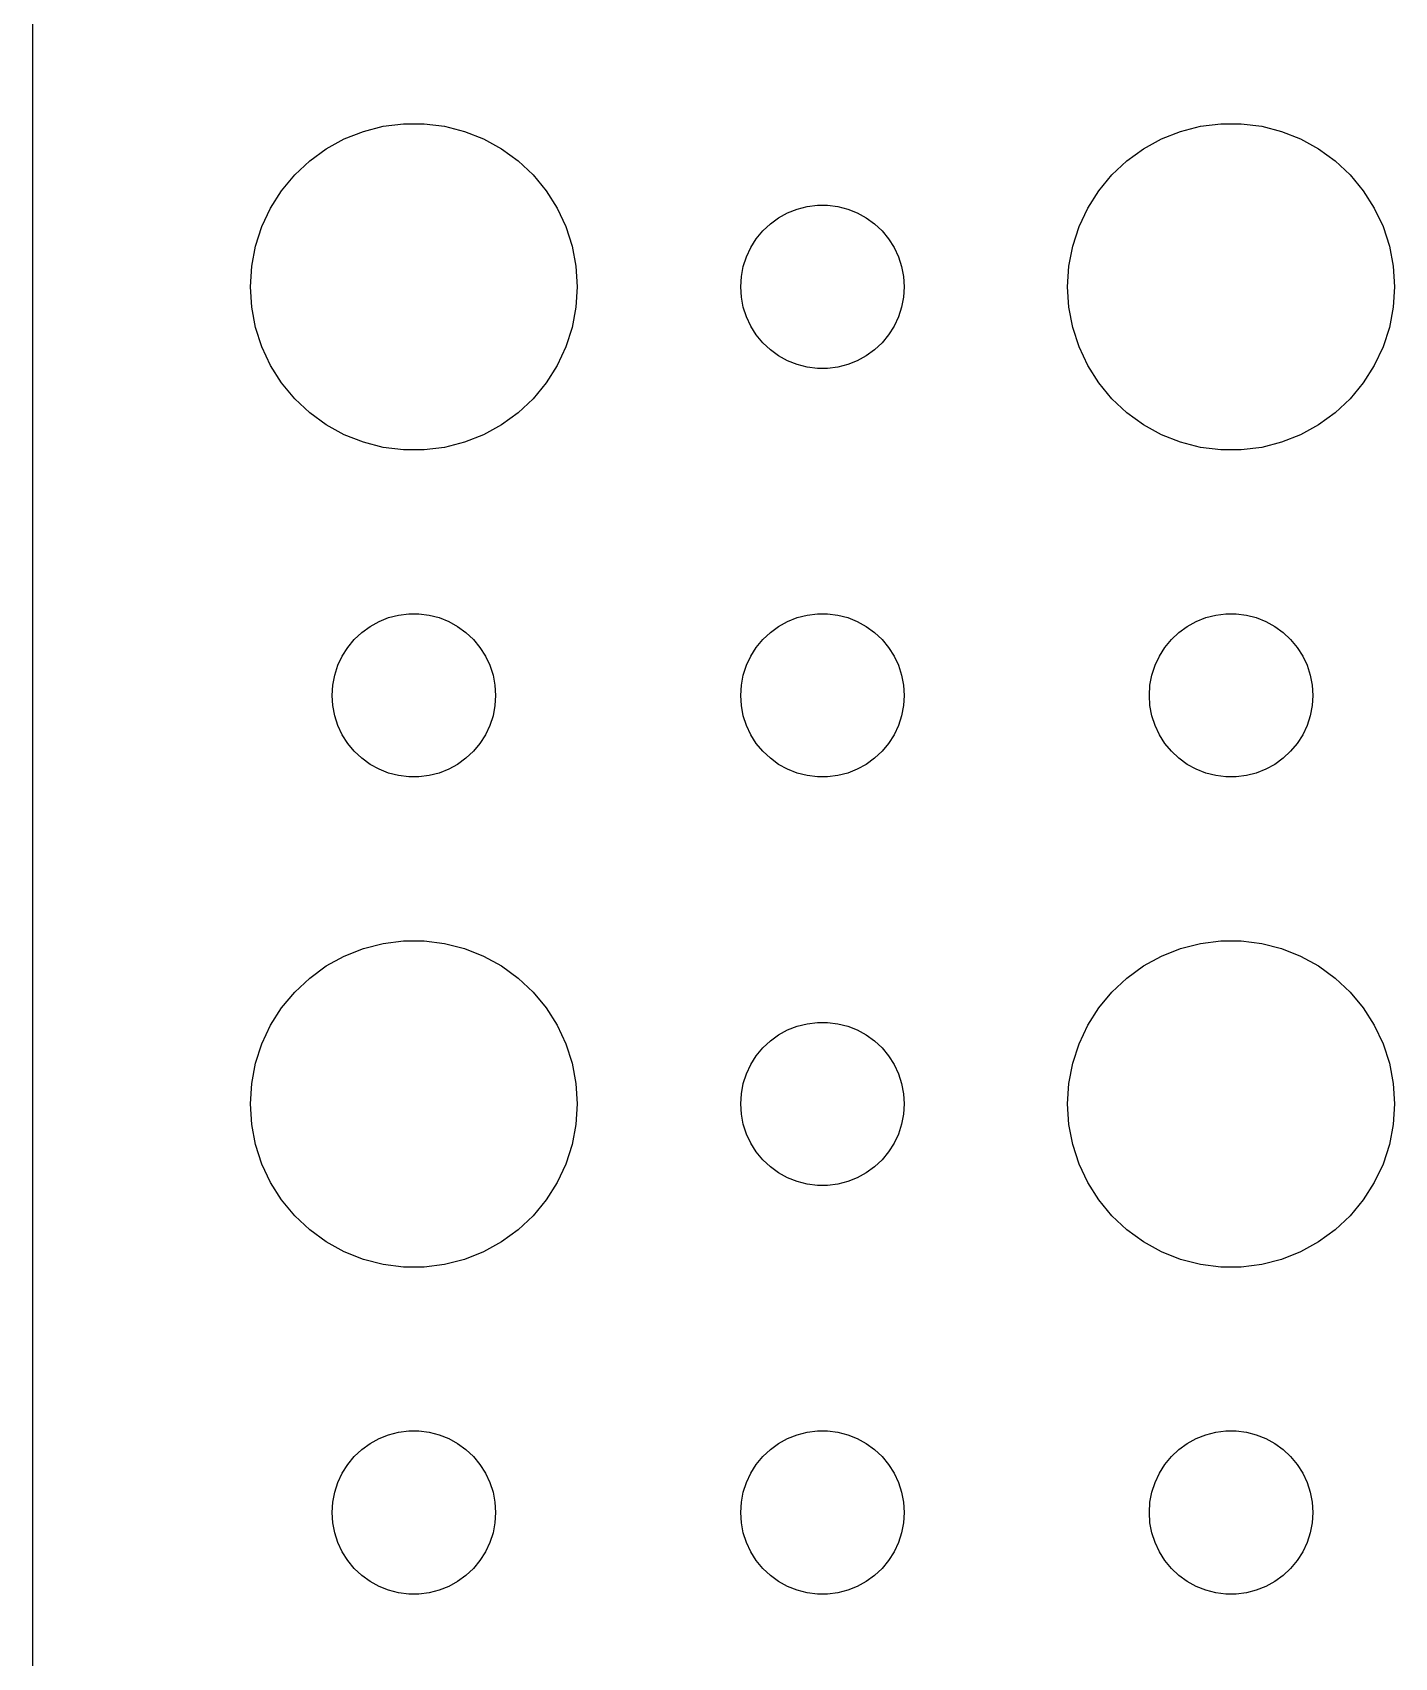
# Model space of a CAD drawing. Header units: metres. Extents: x -120 to 120, y -119 to 119.
# Drawn here: x -119.5 to -94.5, y -62.66 to -32.83 of the extents above; entities that cross this region are included whole.
import ezdxf

# ---------------------------------------------------------------- set-up
doc = ezdxf.new("R2010")
doc.units = ezdxf.units.M

msp = doc.modelspace()

# ---------------------------------------------------------------- linework, layer by layer
for p, q in [((-119.5, 114.5), (-119.5, -114.5)), ((-113.427, -34.6468), (-113.062, -34.5531)), ((-113.062, -34.5531), (-112.688, -34.5059)), ((-112.688, -34.5059), (-112.312, -34.5059)), ((-112.312, -34.5059), (-111.938, -34.5531)), ((-111.938, -34.5531), (-111.573, -34.6468)), ((-98.427, -34.6468), (-98.0621, -34.5531)), ((-98.0621, -34.5531), (-97.6884, -34.5059)), ((-97.6884, -34.5059), (-97.3116, -34.5059)), ((-97.3116, -34.5059), (-96.9379, -34.5531)), ((-96.9379, -34.5531), (-96.573, -34.6468)), ((-114.107, -34.967), (-113.777, -34.7855)), ((-113.777, -34.7855), (-113.427, -34.6468)), ((-111.573, -34.6468), (-111.223, -34.7855)), ((-111.223, -34.7855), (-110.893, -34.967)), ((-99.1075, -34.967), (-98.7773, -34.7855)), ((-98.7773, -34.7855), (-98.427, -34.6468)), ((-96.573, -34.6468), (-96.2227, -34.7855)), ((-96.2227, -34.7855), (-95.8925, -34.967)), ((-114.687, -35.4464), (-114.412, -35.1885)), ((-114.412, -35.1885), (-114.107, -34.967)), ((-110.893, -34.967), (-110.588, -35.1885)), ((-110.588, -35.1885), (-110.313, -35.4464)), ((-99.6869, -35.4464), (-99.4123, -35.1885)), ((-99.4123, -35.1885), (-99.1075, -34.967)), ((-95.8925, -34.967), (-95.5877, -35.1885)), ((-95.5877, -35.1885), (-95.3131, -35.4464)), ((-114.927, -35.7366), (-114.687, -35.4464)), ((-110.313, -35.4464), (-110.073, -35.7366)), ((-99.927, -35.7366), (-99.6869, -35.4464)), ((-95.3131, -35.4464), (-95.073, -35.7366)), ((-115.129, -36.0547), (-114.927, -35.7366)), ((-110.073, -35.7366), (-109.871, -36.0547)), ((-100.129, -36.0547), (-99.927, -35.7366)), ((-95.073, -35.7366), (-94.8711, -36.0547)), ((-115.289, -36.3956), (-115.129, -36.0547)), ((-109.871, -36.0547), (-109.711, -36.3956)), ((-105.639, -36.1428), (-105.464, -36.0734)), ((-105.464, -36.0734), (-105.281, -36.0266)), ((-105.281, -36.0266), (-105.094, -36.003)), ((-105.094, -36.003), (-104.906, -36.003)), ((-104.906, -36.003), (-104.719, -36.0266)), ((-104.719, -36.0266), (-104.536, -36.0734)), ((-104.536, -36.0734), (-104.361, -36.1428)), ((-100.289, -36.3956), (-100.129, -36.0547)), ((-94.8711, -36.0547), (-94.7107, -36.3956)), ((-106.093, -36.4732), (-105.956, -36.3442)), ((-105.956, -36.3442), (-105.804, -36.2335)), ((-105.804, -36.2335), (-105.639, -36.1428)), ((-104.361, -36.1428), (-104.196, -36.2335)), ((-104.196, -36.2335), (-104.044, -36.3442)), ((-104.044, -36.3442), (-103.907, -36.4732)), ((-115.406, -36.7539), (-115.289, -36.3956)), ((-109.711, -36.3956), (-109.594, -36.7539)), ((-106.314, -36.7774), (-106.214, -36.6183)), ((-106.214, -36.6183), (-106.093, -36.4732)), ((-103.907, -36.4732), (-103.786, -36.6183)), ((-103.786, -36.6183), (-103.686, -36.7774)), ((-100.406, -36.7539), (-100.289, -36.3956)), ((-94.7107, -36.3956), (-94.5943, -36.7539)), ((-115.476, -37.124), (-115.406, -36.7539)), ((-109.594, -36.7539), (-109.524, -37.124)), ((-106.453, -37.127), (-106.395, -36.9478)), ((-106.395, -36.9478), (-106.314, -36.7774)), ((-103.686, -36.7774), (-103.605, -36.9478)), ((-103.605, -36.9478), (-103.547, -37.127)), ((-100.476, -37.124), (-100.406, -36.7539)), ((-94.5943, -36.7539), (-94.5237, -37.124)), ((-115.5, -37.5), (-115.476, -37.124)), ((-109.524, -37.124), (-109.5, -37.5)), ((-106.488, -37.312), (-106.453, -37.127)), ((-103.547, -37.127), (-103.512, -37.312)), ((-100.5, -37.5), (-100.476, -37.124)), ((-94.5237, -37.124), (-94.5, -37.5)), ((-115.476, -37.876), (-115.5, -37.5)), ((-109.5, -37.5), (-109.524, -37.876)), ((-106.5, -37.5), (-106.488, -37.312)), ((-106.488, -37.688), (-106.5, -37.5)), ((-103.512, -37.312), (-103.5, -37.5)), ((-103.5, -37.5), (-103.512, -37.688)), ((-100.476, -37.876), (-100.5, -37.5)), ((-94.5, -37.5), (-94.5237, -37.876)), ((-115.406, -38.2461), (-115.476, -37.876)), ((-109.524, -37.876), (-109.594, -38.2461)), ((-106.453, -37.873), (-106.488, -37.688)), ((-106.395, -38.0522), (-106.453, -37.873)), ((-103.547, -37.873), (-103.605, -38.0522)), ((-103.512, -37.688), (-103.547, -37.873)), ((-100.406, -38.2461), (-100.476, -37.876)), ((-94.5237, -37.876), (-94.5943, -38.2461)), ((-106.314, -38.2226), (-106.395, -38.0522)), ((-103.605, -38.0522), (-103.686, -38.2226)), ((-115.289, -38.6044), (-115.406, -38.2461)), ((-109.594, -38.2461), (-109.711, -38.6044)), ((-106.214, -38.3817), (-106.314, -38.2226)), ((-106.093, -38.5268), (-106.214, -38.3817)), ((-103.786, -38.3817), (-103.907, -38.5268)), ((-103.686, -38.2226), (-103.786, -38.3817)), ((-100.289, -38.6044), (-100.406, -38.2461)), ((-94.5943, -38.2461), (-94.7107, -38.6044)), ((-115.129, -38.9453), (-115.289, -38.6044)), ((-109.711, -38.6044), (-109.871, -38.9453)), ((-105.956, -38.6558), (-106.093, -38.5268)), ((-105.804, -38.7665), (-105.956, -38.6558)), ((-105.639, -38.8572), (-105.804, -38.7665)), ((-104.196, -38.7665), (-104.361, -38.8572)), ((-104.044, -38.6558), (-104.196, -38.7665)), ((-103.907, -38.5268), (-104.044, -38.6558)), ((-100.129, -38.9453), (-100.289, -38.6044)), ((-94.7107, -38.6044), (-94.8711, -38.9453)), ((-114.927, -39.2634), (-115.129, -38.9453)), ((-109.871, -38.9453), (-110.073, -39.2634)), ((-105.464, -38.9266), (-105.639, -38.8572)), ((-105.281, -38.9734), (-105.464, -38.9266)), ((-105.094, -38.997), (-105.281, -38.9734)), ((-104.906, -38.997), (-105.094, -38.997)), ((-104.719, -38.9734), (-104.906, -38.997)), ((-104.536, -38.9266), (-104.719, -38.9734)), ((-104.361, -38.8572), (-104.536, -38.9266)), ((-99.927, -39.2634), (-100.129, -38.9453)), ((-94.8711, -38.9453), (-95.073, -39.2634)), ((-114.687, -39.5536), (-114.927, -39.2634)), ((-110.073, -39.2634), (-110.313, -39.5536)), ((-99.6869, -39.5536), (-99.927, -39.2634)), ((-95.073, -39.2634), (-95.3131, -39.5536)), ((-114.412, -39.8115), (-114.687, -39.5536)), ((-110.313, -39.5536), (-110.588, -39.8115)), ((-99.4123, -39.8115), (-99.6869, -39.5536)), ((-95.3131, -39.5536), (-95.5877, -39.8115)), ((-114.107, -40.033), (-114.412, -39.8115)), ((-110.588, -39.8115), (-110.893, -40.033)), ((-99.1075, -40.033), (-99.4123, -39.8115)), ((-95.5877, -39.8115), (-95.8925, -40.033)), ((-113.777, -40.2145), (-114.107, -40.033)), ((-113.427, -40.3532), (-113.777, -40.2145)), ((-111.223, -40.2145), (-111.573, -40.3532)), ((-110.893, -40.033), (-111.223, -40.2145)), ((-98.7773, -40.2145), (-99.1075, -40.033)), ((-98.427, -40.3532), (-98.7773, -40.2145)), ((-96.2227, -40.2145), (-96.573, -40.3532)), ((-95.8925, -40.033), (-96.2227, -40.2145)), ((-113.062, -40.4469), (-113.427, -40.3532)), ((-112.688, -40.4941), (-113.062, -40.4469)), ((-112.312, -40.4941), (-112.688, -40.4941)), ((-111.938, -40.4469), (-112.312, -40.4941)), ((-111.573, -40.3532), (-111.938, -40.4469)), ((-98.0621, -40.4469), (-98.427, -40.3532)), ((-97.6884, -40.4941), (-98.0621, -40.4469)), ((-97.3116, -40.4941), (-97.6884, -40.4941)), ((-96.9379, -40.4469), (-97.3116, -40.4941)), ((-96.573, -40.3532), (-96.9379, -40.4469)), ((-112.964, -43.5734), (-112.781, -43.5266)), ((-112.781, -43.5266), (-112.594, -43.503)), ((-112.594, -43.503), (-112.406, -43.503)), ((-112.406, -43.503), (-112.219, -43.5266)), ((-112.219, -43.5266), (-112.036, -43.5734)), ((-105.464, -43.5734), (-105.281, -43.5266)), ((-105.281, -43.5266), (-105.094, -43.503)), ((-105.094, -43.503), (-104.906, -43.503)), ((-104.906, -43.503), (-104.719, -43.5266)), ((-104.719, -43.5266), (-104.536, -43.5734)), ((-97.9635, -43.5734), (-97.7811, -43.5266)), ((-97.7811, -43.5266), (-97.5942, -43.503)), ((-97.5942, -43.503), (-97.4058, -43.503)), ((-97.4058, -43.503), (-97.2189, -43.5266)), ((-97.2189, -43.5266), (-97.0365, -43.5734)), ((-113.593, -43.9732), (-113.456, -43.8442)), ((-113.456, -43.8442), (-113.304, -43.7335)), ((-113.304, -43.7335), (-113.139, -43.6428)), ((-113.139, -43.6428), (-112.964, -43.5734)), ((-112.036, -43.5734), (-111.861, -43.6428)), ((-111.861, -43.6428), (-111.696, -43.7335)), ((-111.696, -43.7335), (-111.544, -43.8442)), ((-111.544, -43.8442), (-111.407, -43.9732)), ((-106.093, -43.9732), (-105.956, -43.8442)), ((-105.956, -43.8442), (-105.804, -43.7335)), ((-105.804, -43.7335), (-105.639, -43.6428)), ((-105.639, -43.6428), (-105.464, -43.5734)), ((-104.536, -43.5734), (-104.361, -43.6428)), ((-104.361, -43.6428), (-104.196, -43.7335)), ((-104.196, -43.7335), (-104.044, -43.8442)), ((-104.044, -43.8442), (-103.907, -43.9732)), ((-98.5934, -43.9732), (-98.4561, -43.8442)), ((-98.4561, -43.8442), (-98.3037, -43.7335)), ((-98.3037, -43.7335), (-98.1387, -43.6428)), ((-98.1387, -43.6428), (-97.9635, -43.5734)), ((-97.0365, -43.5734), (-96.8613, -43.6428)), ((-96.8613, -43.6428), (-96.6963, -43.7335)), ((-96.6963, -43.7335), (-96.5439, -43.8442)), ((-96.5439, -43.8442), (-96.4065, -43.9732)), ((-113.814, -44.2774), (-113.714, -44.1183)), ((-113.714, -44.1183), (-113.593, -43.9732)), ((-111.407, -43.9732), (-111.286, -44.1183)), ((-111.286, -44.1183), (-111.186, -44.2774)), ((-106.314, -44.2774), (-106.214, -44.1183)), ((-106.214, -44.1183), (-106.093, -43.9732)), ((-103.907, -43.9732), (-103.786, -44.1183)), ((-103.786, -44.1183), (-103.686, -44.2774)), ((-98.8145, -44.2774), (-98.7135, -44.1183)), ((-98.7135, -44.1183), (-98.5934, -43.9732)), ((-96.4065, -43.9732), (-96.2865, -44.1183)), ((-96.2865, -44.1183), (-96.1855, -44.2774)), ((-113.895, -44.4478), (-113.814, -44.2774)), ((-111.186, -44.2774), (-111.105, -44.4478)), ((-106.395, -44.4478), (-106.314, -44.2774)), ((-103.686, -44.2774), (-103.605, -44.4478)), ((-98.8947, -44.4478), (-98.8145, -44.2774)), ((-96.1855, -44.2774), (-96.1053, -44.4478)), ((-113.988, -44.812), (-113.953, -44.627)), ((-113.953, -44.627), (-113.895, -44.4478)), ((-111.105, -44.4478), (-111.047, -44.627)), ((-111.047, -44.627), (-111.012, -44.812)), ((-106.488, -44.812), (-106.453, -44.627)), ((-106.453, -44.627), (-106.395, -44.4478)), ((-103.605, -44.4478), (-103.547, -44.627)), ((-103.547, -44.627), (-103.512, -44.812)), ((-98.9882, -44.812), (-98.9529, -44.627)), ((-98.9529, -44.627), (-98.8947, -44.4478)), ((-96.1053, -44.4478), (-96.0471, -44.627)), ((-96.0471, -44.627), (-96.0118, -44.812)), ((-114, -45), (-113.988, -44.812)), ((-113.988, -45.188), (-114, -45)), ((-111.012, -44.812), (-111, -45)), ((-111, -45), (-111.012, -45.188)), ((-106.5, -45), (-106.488, -44.812)), ((-106.488, -45.188), (-106.5, -45)), ((-103.512, -44.812), (-103.5, -45)), ((-103.5, -45), (-103.512, -45.188)), ((-99, -45), (-98.9882, -44.812)), ((-98.9882, -45.188), (-99, -45)), ((-96.0118, -44.812), (-96, -45)), ((-96, -45), (-96.0118, -45.188)), ((-113.953, -45.373), (-113.988, -45.188)), ((-111.012, -45.188), (-111.047, -45.373)), ((-106.453, -45.373), (-106.488, -45.188)), ((-103.512, -45.188), (-103.547, -45.373)), ((-98.9529, -45.373), (-98.9882, -45.188)), ((-96.0118, -45.188), (-96.0471, -45.373)), ((-113.895, -45.5522), (-113.953, -45.373)), ((-113.814, -45.7226), (-113.895, -45.5522)), ((-111.105, -45.5522), (-111.186, -45.7226)), ((-111.047, -45.373), (-111.105, -45.5522)), ((-106.395, -45.5522), (-106.453, -45.373)), ((-106.314, -45.7226), (-106.395, -45.5522)), ((-103.605, -45.5522), (-103.686, -45.7226)), ((-103.547, -45.373), (-103.605, -45.5522)), ((-98.8947, -45.5522), (-98.9529, -45.373)), ((-98.8145, -45.7226), (-98.8947, -45.5522)), ((-96.1053, -45.5522), (-96.1855, -45.7226)), ((-96.0471, -45.373), (-96.1053, -45.5522)), ((-113.714, -45.8817), (-113.814, -45.7226)), ((-113.593, -46.0268), (-113.714, -45.8817)), ((-111.286, -45.8817), (-111.407, -46.0268)), ((-111.186, -45.7226), (-111.286, -45.8817)), ((-106.214, -45.8817), (-106.314, -45.7226)), ((-106.093, -46.0268), (-106.214, -45.8817)), ((-103.786, -45.8817), (-103.907, -46.0268)), ((-103.686, -45.7226), (-103.786, -45.8817)), ((-98.7135, -45.8817), (-98.8145, -45.7226)), ((-98.5934, -46.0268), (-98.7135, -45.8817)), ((-96.2865, -45.8817), (-96.4065, -46.0268)), ((-96.1855, -45.7226), (-96.2865, -45.8817)), ((-113.456, -46.1558), (-113.593, -46.0268)), ((-113.304, -46.2665), (-113.456, -46.1558)), ((-111.544, -46.1558), (-111.696, -46.2665)), ((-111.407, -46.0268), (-111.544, -46.1558)), ((-105.956, -46.1558), (-106.093, -46.0268)), ((-105.804, -46.2665), (-105.956, -46.1558)), ((-104.044, -46.1558), (-104.196, -46.2665)), ((-103.907, -46.0268), (-104.044, -46.1558)), ((-98.4561, -46.1558), (-98.5934, -46.0268)), ((-98.3037, -46.2665), (-98.4561, -46.1558)), ((-96.5439, -46.1558), (-96.6963, -46.2665)), ((-96.4065, -46.0268), (-96.5439, -46.1558)), ((-113.139, -46.3572), (-113.304, -46.2665)), ((-112.964, -46.4266), (-113.139, -46.3572)), ((-112.781, -46.4734), (-112.964, -46.4266)), ((-112.594, -46.497), (-112.781, -46.4734)), ((-112.406, -46.497), (-112.594, -46.497)), ((-112.219, -46.4734), (-112.406, -46.497)), ((-112.036, -46.4266), (-112.219, -46.4734)), ((-111.861, -46.3572), (-112.036, -46.4266)), ((-111.696, -46.2665), (-111.861, -46.3572)), ((-105.639, -46.3572), (-105.804, -46.2665)), ((-105.464, -46.4266), (-105.639, -46.3572)), ((-105.281, -46.4734), (-105.464, -46.4266)), ((-105.094, -46.497), (-105.281, -46.4734)), ((-104.906, -46.497), (-105.094, -46.497)), ((-104.719, -46.4734), (-104.906, -46.497)), ((-104.536, -46.4266), (-104.719, -46.4734)), ((-104.361, -46.3572), (-104.536, -46.4266)), ((-104.196, -46.2665), (-104.361, -46.3572)), ((-98.1387, -46.3572), (-98.3037, -46.2665)), ((-97.9635, -46.4266), (-98.1387, -46.3572)), ((-97.7811, -46.4734), (-97.9635, -46.4266)), ((-97.5942, -46.497), (-97.7811, -46.4734)), ((-97.4058, -46.497), (-97.5942, -46.497)), ((-97.2189, -46.4734), (-97.4058, -46.497)), ((-97.0365, -46.4266), (-97.2189, -46.4734)), ((-96.8613, -46.3572), (-97.0365, -46.4266)), ((-96.6963, -46.2665), (-96.8613, -46.3572)), ((-113.062, -49.5531), (-112.688, -49.5059)), ((-112.688, -49.5059), (-112.312, -49.5059)), ((-112.312, -49.5059), (-111.938, -49.5531)), ((-98.0621, -49.5531), (-97.6884, -49.5059)), ((-97.6884, -49.5059), (-97.3116, -49.5059)), ((-97.3116, -49.5059), (-96.9379, -49.5531)), ((-114.107, -49.967), (-113.777, -49.7855)), ((-113.777, -49.7855), (-113.427, -49.6468)), ((-113.427, -49.6468), (-113.062, -49.5531)), ((-111.938, -49.5531), (-111.573, -49.6468)), ((-111.573, -49.6468), (-111.223, -49.7855)), ((-111.223, -49.7855), (-110.893, -49.967)), ((-99.1075, -49.967), (-98.7773, -49.7855)), ((-98.7773, -49.7855), (-98.427, -49.6468)), ((-98.427, -49.6468), (-98.0621, -49.5531)), ((-96.9379, -49.5531), (-96.573, -49.6468)), ((-96.573, -49.6468), (-96.2227, -49.7855)), ((-96.2227, -49.7855), (-95.8925, -49.967)), ((-114.412, -50.1885), (-114.107, -49.967)), ((-110.893, -49.967), (-110.588, -50.1885)), ((-99.4123, -50.1885), (-99.1075, -49.967)), ((-95.8925, -49.967), (-95.5877, -50.1885)), ((-114.687, -50.4464), (-114.412, -50.1885)), ((-110.588, -50.1885), (-110.313, -50.4464)), ((-99.6869, -50.4464), (-99.4123, -50.1885)), ((-95.5877, -50.1885), (-95.3131, -50.4464)), ((-114.927, -50.7366), (-114.687, -50.4464)), ((-110.313, -50.4464), (-110.073, -50.7366)), ((-99.927, -50.7366), (-99.6869, -50.4464)), ((-95.3131, -50.4464), (-95.073, -50.7366)), ((-115.129, -51.0547), (-114.927, -50.7366)), ((-110.073, -50.7366), (-109.871, -51.0547)), ((-105.281, -51.0266), (-105.094, -51.003)), ((-105.094, -51.003), (-104.906, -51.003)), ((-104.906, -51.003), (-104.719, -51.0266)), ((-100.129, -51.0547), (-99.927, -50.7366)), ((-95.073, -50.7366), (-94.8711, -51.0547)), ((-115.289, -51.3956), (-115.129, -51.0547)), ((-109.871, -51.0547), (-109.711, -51.3956)), ((-105.956, -51.3442), (-105.804, -51.2335)), ((-105.804, -51.2335), (-105.639, -51.1428)), ((-105.639, -51.1428), (-105.464, -51.0734)), ((-105.464, -51.0734), (-105.281, -51.0266)), ((-104.719, -51.0266), (-104.536, -51.0734)), ((-104.536, -51.0734), (-104.361, -51.1428)), ((-104.361, -51.1428), (-104.196, -51.2335)), ((-104.196, -51.2335), (-104.044, -51.3442)), ((-100.289, -51.3956), (-100.129, -51.0547)), ((-94.8711, -51.0547), (-94.7107, -51.3956)), ((-115.406, -51.7539), (-115.289, -51.3956)), ((-109.711, -51.3956), (-109.594, -51.7539)), ((-106.214, -51.6183), (-106.093, -51.4732)), ((-106.093, -51.4732), (-105.956, -51.3442)), ((-104.044, -51.3442), (-103.907, -51.4732)), ((-103.907, -51.4732), (-103.786, -51.6183)), ((-100.406, -51.7539), (-100.289, -51.3956)), ((-94.7107, -51.3956), (-94.5943, -51.7539)), ((-115.476, -52.124), (-115.406, -51.7539)), ((-109.594, -51.7539), (-109.524, -52.124)), ((-106.395, -51.9478), (-106.314, -51.7774)), ((-106.314, -51.7774), (-106.214, -51.6183)), ((-103.786, -51.6183), (-103.686, -51.7774)), ((-103.686, -51.7774), (-103.605, -51.9478)), ((-100.476, -52.124), (-100.406, -51.7539)), ((-94.5943, -51.7539), (-94.5237, -52.124)), ((-115.5, -52.5), (-115.476, -52.124)), ((-109.524, -52.124), (-109.5, -52.5)), ((-106.488, -52.312), (-106.453, -52.127)), ((-106.453, -52.127), (-106.395, -51.9478)), ((-103.605, -51.9478), (-103.547, -52.127)), ((-103.547, -52.127), (-103.512, -52.312)), ((-100.5, -52.5), (-100.476, -52.124)), ((-94.5237, -52.124), (-94.5, -52.5)), ((-115.476, -52.876), (-115.5, -52.5)), ((-109.5, -52.5), (-109.524, -52.876)), ((-106.5, -52.5), (-106.488, -52.312)), ((-106.488, -52.688), (-106.5, -52.5)), ((-103.512, -52.312), (-103.5, -52.5)), ((-103.5, -52.5), (-103.512, -52.688)), ((-100.476, -52.876), (-100.5, -52.5)), ((-94.5, -52.5), (-94.5237, -52.876)), ((-106.453, -52.873), (-106.488, -52.688)), ((-103.512, -52.688), (-103.547, -52.873)), ((-115.406, -53.2461), (-115.476, -52.876)), ((-109.524, -52.876), (-109.594, -53.2461)), ((-106.395, -53.0522), (-106.453, -52.873)), ((-106.314, -53.2226), (-106.395, -53.0522)), ((-103.605, -53.0522), (-103.686, -53.2226)), ((-103.547, -52.873), (-103.605, -53.0522)), ((-100.406, -53.2461), (-100.476, -52.876)), ((-94.5237, -52.876), (-94.5943, -53.2461)), ((-115.289, -53.6044), (-115.406, -53.2461)), ((-109.594, -53.2461), (-109.711, -53.6044)), ((-106.214, -53.3817), (-106.314, -53.2226)), ((-106.093, -53.5268), (-106.214, -53.3817)), ((-103.786, -53.3817), (-103.907, -53.5268)), ((-103.686, -53.2226), (-103.786, -53.3817)), ((-100.289, -53.6044), (-100.406, -53.2461)), ((-94.5943, -53.2461), (-94.7107, -53.6044)), ((-115.129, -53.9453), (-115.289, -53.6044)), ((-109.711, -53.6044), (-109.871, -53.9453)), ((-105.956, -53.6558), (-106.093, -53.5268)), ((-105.804, -53.7665), (-105.956, -53.6558)), ((-104.044, -53.6558), (-104.196, -53.7665)), ((-103.907, -53.5268), (-104.044, -53.6558)), ((-100.129, -53.9453), (-100.289, -53.6044)), ((-94.7107, -53.6044), (-94.8711, -53.9453)), ((-114.927, -54.2634), (-115.129, -53.9453)), ((-109.871, -53.9453), (-110.073, -54.2634)), ((-105.639, -53.8572), (-105.804, -53.7665)), ((-105.464, -53.9266), (-105.639, -53.8572)), ((-105.281, -53.9734), (-105.464, -53.9266)), ((-105.094, -53.997), (-105.281, -53.9734)), ((-104.719, -53.9734), (-104.906, -53.997)), ((-104.536, -53.9266), (-104.719, -53.9734)), ((-104.361, -53.8572), (-104.536, -53.9266)), ((-104.196, -53.7665), (-104.361, -53.8572)), ((-99.927, -54.2634), (-100.129, -53.9453)), ((-94.8711, -53.9453), (-95.073, -54.2634)), ((-114.687, -54.5536), (-114.927, -54.2634)), ((-110.073, -54.2634), (-110.313, -54.5536)), ((-104.906, -53.997), (-105.094, -53.997)), ((-99.6869, -54.5536), (-99.927, -54.2634)), ((-95.073, -54.2634), (-95.3131, -54.5536)), ((-114.412, -54.8115), (-114.687, -54.5536)), ((-110.313, -54.5536), (-110.588, -54.8115)), ((-99.4123, -54.8115), (-99.6869, -54.5536)), ((-95.3131, -54.5536), (-95.5877, -54.8115)), ((-114.107, -55.033), (-114.412, -54.8115)), ((-110.588, -54.8115), (-110.893, -55.033)), ((-99.1075, -55.033), (-99.4123, -54.8115)), ((-95.5877, -54.8115), (-95.8925, -55.033)), ((-113.777, -55.2145), (-114.107, -55.033)), ((-110.893, -55.033), (-111.223, -55.2145)), ((-98.7773, -55.2145), (-99.1075, -55.033)), ((-95.8925, -55.033), (-96.2227, -55.2145)), ((-113.427, -55.3532), (-113.777, -55.2145)), ((-113.062, -55.4469), (-113.427, -55.3532)), ((-112.688, -55.4941), (-113.062, -55.4469)), ((-111.938, -55.4469), (-112.312, -55.4941)), ((-111.573, -55.3532), (-111.938, -55.4469)), ((-111.223, -55.2145), (-111.573, -55.3532)), ((-98.427, -55.3532), (-98.7773, -55.2145)), ((-98.0621, -55.4469), (-98.427, -55.3532)), ((-97.6884, -55.4941), (-98.0621, -55.4469)), ((-96.9379, -55.4469), (-97.3116, -55.4941)), ((-96.573, -55.3532), (-96.9379, -55.4469)), ((-96.2227, -55.2145), (-96.573, -55.3532)), ((-112.312, -55.4941), (-112.688, -55.4941)), ((-97.3116, -55.4941), (-97.6884, -55.4941)), ((-113.456, -58.8442), (-113.304, -58.7335)), ((-113.304, -58.7335), (-113.139, -58.6428)), ((-113.139, -58.6428), (-112.964, -58.5734)), ((-112.964, -58.5734), (-112.781, -58.5266)), ((-112.781, -58.5266), (-112.594, -58.503)), ((-112.594, -58.503), (-112.406, -58.503)), ((-112.406, -58.503), (-112.219, -58.5266)), ((-112.219, -58.5266), (-112.036, -58.5734)), ((-112.036, -58.5734), (-111.861, -58.6428)), ((-111.861, -58.6428), (-111.696, -58.7335)), ((-111.696, -58.7335), (-111.544, -58.8442)), ((-105.956, -58.8442), (-105.804, -58.7335)), ((-105.804, -58.7335), (-105.639, -58.6428)), ((-105.639, -58.6428), (-105.464, -58.5734)), ((-105.464, -58.5734), (-105.281, -58.5266)), ((-105.281, -58.5266), (-105.094, -58.503)), ((-105.094, -58.503), (-104.906, -58.503)), ((-104.906, -58.503), (-104.719, -58.5266)), ((-104.719, -58.5266), (-104.536, -58.5734)), ((-104.536, -58.5734), (-104.361, -58.6428)), ((-104.361, -58.6428), (-104.196, -58.7335)), ((-104.196, -58.7335), (-104.044, -58.8442)), ((-98.4561, -58.8442), (-98.3037, -58.7335)), ((-98.3037, -58.7335), (-98.1387, -58.6428)), ((-98.1387, -58.6428), (-97.9635, -58.5734)), ((-97.9635, -58.5734), (-97.7811, -58.5266)), ((-97.7811, -58.5266), (-97.5942, -58.503)), ((-97.5942, -58.503), (-97.4058, -58.503)), ((-97.4058, -58.503), (-97.2189, -58.5266)), ((-97.2189, -58.5266), (-97.0365, -58.5734)), ((-97.0365, -58.5734), (-96.8613, -58.6428)), ((-96.8613, -58.6428), (-96.6963, -58.7335)), ((-96.6963, -58.7335), (-96.5439, -58.8442)), ((-113.714, -59.1183), (-113.593, -58.9732)), ((-113.593, -58.9732), (-113.456, -58.8442)), ((-111.544, -58.8442), (-111.407, -58.9732)), ((-111.407, -58.9732), (-111.286, -59.1183)), ((-106.214, -59.1183), (-106.093, -58.9732)), ((-106.093, -58.9732), (-105.956, -58.8442)), ((-104.044, -58.8442), (-103.907, -58.9732)), ((-103.907, -58.9732), (-103.786, -59.1183)), ((-98.7135, -59.1183), (-98.5934, -58.9732)), ((-98.5934, -58.9732), (-98.4561, -58.8442)), ((-96.5439, -58.8442), (-96.4065, -58.9732)), ((-96.4065, -58.9732), (-96.2865, -59.1183)), ((-113.895, -59.4478), (-113.814, -59.2774)), ((-113.814, -59.2774), (-113.714, -59.1183)), ((-111.286, -59.1183), (-111.186, -59.2774)), ((-111.186, -59.2774), (-111.105, -59.4478)), ((-106.395, -59.4478), (-106.314, -59.2774)), ((-106.314, -59.2774), (-106.214, -59.1183)), ((-103.786, -59.1183), (-103.686, -59.2774)), ((-103.686, -59.2774), (-103.605, -59.4478)), ((-98.8947, -59.4478), (-98.8145, -59.2774)), ((-98.8145, -59.2774), (-98.7135, -59.1183)), ((-96.2865, -59.1183), (-96.1855, -59.2774)), ((-96.1855, -59.2774), (-96.1053, -59.4478)), ((-113.988, -59.812), (-113.953, -59.627)), ((-113.953, -59.627), (-113.895, -59.4478)), ((-111.105, -59.4478), (-111.047, -59.627)), ((-111.047, -59.627), (-111.012, -59.812)), ((-106.488, -59.812), (-106.453, -59.627)), ((-106.453, -59.627), (-106.395, -59.4478)), ((-103.605, -59.4478), (-103.547, -59.627)), ((-103.547, -59.627), (-103.512, -59.812)), ((-98.9882, -59.812), (-98.9529, -59.627)), ((-98.9529, -59.627), (-98.8947, -59.4478)), ((-96.1053, -59.4478), (-96.0471, -59.627)), ((-96.0471, -59.627), (-96.0118, -59.812)), ((-114, -60), (-113.988, -59.812)), ((-111.012, -59.812), (-111, -60)), ((-106.5, -60), (-106.488, -59.812)), ((-103.512, -59.812), (-103.5, -60)), ((-99, -60), (-98.9882, -59.812)), ((-96.0118, -59.812), (-96, -60)), ((-113.988, -60.188), (-114, -60)), ((-113.953, -60.373), (-113.988, -60.188)), ((-111.012, -60.188), (-111.047, -60.373)), ((-111, -60), (-111.012, -60.188)), ((-106.488, -60.188), (-106.5, -60)), ((-106.453, -60.373), (-106.488, -60.188)), ((-103.512, -60.188), (-103.547, -60.373)), ((-103.5, -60), (-103.512, -60.188)), ((-98.9882, -60.188), (-99, -60)), ((-98.9529, -60.373), (-98.9882, -60.188)), ((-96.0118, -60.188), (-96.0471, -60.373)), ((-96, -60), (-96.0118, -60.188)), ((-113.895, -60.5522), (-113.953, -60.373)), ((-113.814, -60.7226), (-113.895, -60.5522)), ((-111.105, -60.5522), (-111.186, -60.7226)), ((-111.047, -60.373), (-111.105, -60.5522)), ((-106.395, -60.5522), (-106.453, -60.373)), ((-106.314, -60.7226), (-106.395, -60.5522)), ((-103.605, -60.5522), (-103.686, -60.7226)), ((-103.547, -60.373), (-103.605, -60.5522)), ((-98.8947, -60.5522), (-98.9529, -60.373)), ((-98.8145, -60.7226), (-98.8947, -60.5522)), ((-96.1053, -60.5522), (-96.1855, -60.7226)), ((-96.0471, -60.373), (-96.1053, -60.5522)), ((-113.714, -60.8817), (-113.814, -60.7226)), ((-111.186, -60.7226), (-111.286, -60.8817)), ((-106.214, -60.8817), (-106.314, -60.7226)), ((-103.686, -60.7226), (-103.786, -60.8817)), ((-98.7135, -60.8817), (-98.8145, -60.7226)), ((-96.1855, -60.7226), (-96.2865, -60.8817)), ((-113.593, -61.0268), (-113.714, -60.8817)), ((-113.456, -61.1558), (-113.593, -61.0268)), ((-111.407, -61.0268), (-111.544, -61.1558)), ((-111.286, -60.8817), (-111.407, -61.0268)), ((-106.093, -61.0268), (-106.214, -60.8817)), ((-105.956, -61.1558), (-106.093, -61.0268)), ((-103.907, -61.0268), (-104.044, -61.1558)), ((-103.786, -60.8817), (-103.907, -61.0268)), ((-98.5934, -61.0268), (-98.7135, -60.8817)), ((-98.4561, -61.1558), (-98.5934, -61.0268)), ((-96.4065, -61.0268), (-96.5439, -61.1558)), ((-96.2865, -60.8817), (-96.4065, -61.0268)), ((-113.304, -61.2665), (-113.456, -61.1558)), ((-113.139, -61.3572), (-113.304, -61.2665)), ((-112.964, -61.4266), (-113.139, -61.3572)), ((-112.781, -61.4734), (-112.964, -61.4266)), ((-112.036, -61.4266), (-112.219, -61.4734)), ((-111.861, -61.3572), (-112.036, -61.4266)), ((-111.696, -61.2665), (-111.861, -61.3572)), ((-111.544, -61.1558), (-111.696, -61.2665)), ((-105.804, -61.2665), (-105.956, -61.1558)), ((-105.639, -61.3572), (-105.804, -61.2665)), ((-105.464, -61.4266), (-105.639, -61.3572)), ((-105.281, -61.4734), (-105.464, -61.4266)), ((-104.536, -61.4266), (-104.719, -61.4734)), ((-104.361, -61.3572), (-104.536, -61.4266)), ((-104.196, -61.2665), (-104.361, -61.3572)), ((-104.044, -61.1558), (-104.196, -61.2665)), ((-98.3037, -61.2665), (-98.4561, -61.1558)), ((-98.1387, -61.3572), (-98.3037, -61.2665)), ((-97.9635, -61.4266), (-98.1387, -61.3572)), ((-97.7811, -61.4734), (-97.9635, -61.4266)), ((-97.0365, -61.4266), (-97.2189, -61.4734)), ((-96.8613, -61.3572), (-97.0365, -61.4266)), ((-96.6963, -61.2665), (-96.8613, -61.3572)), ((-96.5439, -61.1558), (-96.6963, -61.2665)), ((-112.594, -61.497), (-112.781, -61.4734)), ((-112.406, -61.497), (-112.594, -61.497)), ((-112.219, -61.4734), (-112.406, -61.497)), ((-105.094, -61.497), (-105.281, -61.4734)), ((-104.906, -61.497), (-105.094, -61.497)), ((-104.719, -61.4734), (-104.906, -61.497)), ((-97.5942, -61.497), (-97.7811, -61.4734)), ((-97.4058, -61.497), (-97.5942, -61.497)), ((-97.2189, -61.4734), (-97.4058, -61.497))]:
    msp.add_line(p, q)

doc.saveas('drawing.dxf')
